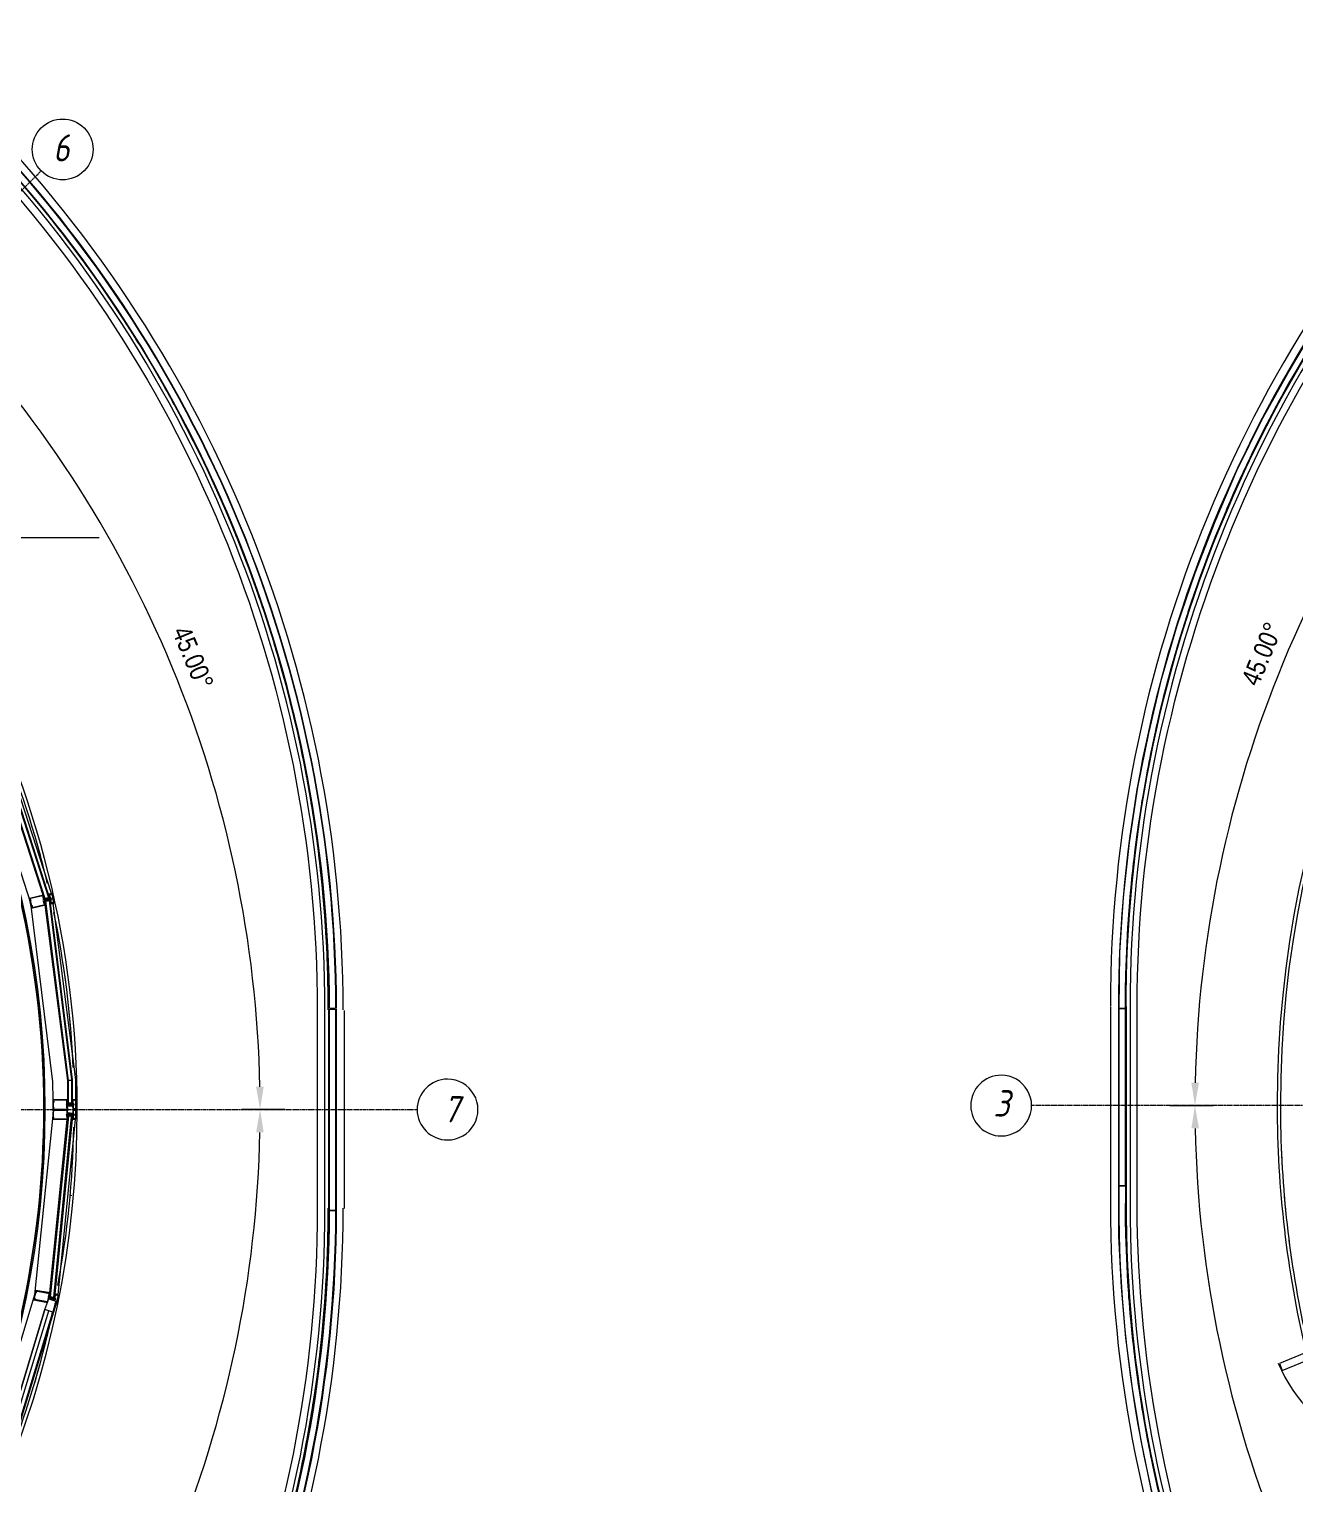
# Model space of a CAD drawing. Header units: millimetres. Extents: x 223 to 163467, y -12002 to 99672.
# Drawn here: x 103883 to 112207, y -2510 to 7063 of the extents above; entities that cross this region are included whole.
import ezdxf

# ---------------------------------------------------------------- set-up
doc = ezdxf.new("R2010")
doc.units = ezdxf.units.MM
doc.linetypes.add('ADSK_Линия сетки', pattern=[21, 12, -3, 3, -3])
for name, color, linetype, lineweight in [('A-ANNO-DIMS', 7, 'Continuous', 9), ('S-GRID', 7, 'Continuous', 9), ('S-GRID-IDEN', 7, 'Continuous', 9)]:
    doc.layers.add(name, color=color, linetype=linetype, lineweight=lineweight)
for name, color, linetype in [('PDF _A-ANNO-NOTE', 7, 'Continuous'), ('PDF _A-AREA', 7, 'Continuous'), ('PDF _A-CLNG', 7, 'Continuous'), ('PDF _A-DETL', 7, 'Continuous'), ('PDF _A-DETL-GENF', 7, 'Continuous'), ('PDF _A-DOOR', 7, 'Continuous'), ('PDF _A-FLOR', 7, 'Continuous'), ('PDF _A-GLAZ', 7, 'Continuous'), ('PDF _A-GLAZ-CURT', 7, 'Continuous'), ('PDF _A-GLAZ-CWMG', 7, 'Continuous'), ('PDF _I-WALL', 7, 'Continuous'), ('PDF _S-BEAM', 7, 'Continuous'), ('PDF _Ограждение', 7, 'Continuous')]:
    doc.layers.add(name, color=color, linetype=linetype)
doc.styles.add('GOST Common_I', font='ARIALN.TTF', dxfattribs={"height": 175})
doc.styles.add('GOST Common_I_6', font='ARIALN.TTF', dxfattribs={"height": 125})
doc.dimstyles.new('Диагональ_-_Gost_2_5мм', dxfattribs={"dimscale": 304.8, "dimtxt": 125.714375, "dimasz": 0.492126, "dimexe": 0.393701, "dimexo": 0.246063, "dimgap": 0.287073, "dimtad": 1, "dimdec": 0, "dimzin": 0, "dimdsep": 46, "dimtxsty": 'GOST Common_I_6', "dimsah": 1, "dimcen": 0.09, "dimdle": 0.393701, "dimazin": 0, "dimtfac": 1, "dimtdec": 4, "dimtix": 1, "dimtmove": 0, "dimatfit": 3, "dimfxl": 1, "dimtvp": 1, "dimtfill": 1, "dimtolj": 1, "dimtzin": 0, "dimarcsym": 2})

# ---------------------------------------------------------------- blocks, each defined once
blk = doc.blocks.new('Ось сетки - D8-489723-1 этаж')
at = {"layer": 'S-GRID-IDEN'}
for start, end in [(360, 180), (180, 360)]:
    blk.add_arc((0, 0), 4, start, end, dxfattribs=at)
blk = doc.blocks.new('*D333')
at = {"layer": 'A-ANNO-DIMS', "color": 0, "lineweight": -2, "transparency": 16777216}
for p, q in [((81110.1, 24600.2), (81311.7, 24398.7)), ((78830.9, 19097.7), (79115.9, 19097.7))]:
    blk.add_line(p, q, dxfattribs=at)
blk.add_arc((86612.7, 19097.7), 7616.7, 136.12837, 178.87163, dxfattribs=at)
at = {"layer": 'A-ANNO-DIMS', "color": 0, "transparency": 16777216}
for points in [[(81104, 24393.9), (81139.7, 24358.9), (81226.8, 24483.5)], [(79022.4, 19247.4), (78972.4, 19247.9), (78995.9, 19097.7)]]:
    blk.add_solid(points, dxfattribs=at)
at = {"layer": 'Defpoints', "color": 0, "transparency": 16777216}
for p in [(81057.1, 24653.2), (80016.4, 22906), (78755.9, 19097.7), (86612.7, 19097.7)]:
    blk.add_point(p, dxfattribs=at)
at = {"layer": 'A-ANNO-DIMS', "color": 0, "transparency": 16777216, "insert": (79437.1, 22069.9), "char_height": 125, "width": 588.088, "attachment_point": 5, "rotation": 67.5, "style": 'GOST Common_I_6', "bg_fill": 3, "box_fill_scale": 1.1, "bg_fill_color": 256, "bg_fill_true_color": 13158600, "bg_fill_transparency": 0}
blk.add_mtext('\\A1;45.00°', dxfattribs=at)
blk = doc.blocks.new('*D336')
at = {"layer": 'A-ANNO-DIMS', "color": 0, "lineweight": -2, "transparency": 16777216}
for p, q in [((92115.2, 24600.2), (91913.7, 24398.7)), ((94394.4, 19097.7), (94109.4, 19097.7))]:
    blk.add_line(p, q, dxfattribs=at)
blk.add_arc((86612.7, 19097.7), 7616.7, 1.12837, 43.87163, dxfattribs=at)
at = {"layer": 'A-ANNO-DIMS', "color": 0, "transparency": 16777216}
for points in [[(92085.7, 24358.9), (92121.4, 24393.9), (91998.5, 24483.5)], [(94252.9, 19247.9), (94202.9, 19247.4), (94229.4, 19097.7)]]:
    blk.add_solid(points, dxfattribs=at)
at = {"layer": 'Defpoints', "color": 0, "transparency": 16777216}
for p in [(92168.2, 24653.2), (93969.9, 21069), (86612.7, 19097.7), (94469.4, 19097.7)]:
    blk.add_point(p, dxfattribs=at)
at = {"layer": 'A-ANNO-DIMS', "color": 0, "transparency": 16777216, "insert": (93788.2, 22069.9), "char_height": 125, "width": 588.088, "attachment_point": 5, "rotation": 292.5, "style": 'GOST Common_I_6', "bg_fill": 3, "box_fill_scale": 1.1, "bg_fill_color": 256, "bg_fill_true_color": 13158600, "bg_fill_transparency": 0}
blk.add_mtext('\\A1;45.00°', dxfattribs=at)
blk = doc.blocks.new('*D337')
at = {"layer": 'A-ANNO-DIMS', "color": 0, "lineweight": -2, "transparency": 16777216}
for p, q in [((94394.4, 19097.7), (94109.4, 19097.7)), ((92115.2, 13595.1), (91913.7, 13796.7))]:
    blk.add_line(p, q, dxfattribs=at)
blk.add_arc((86612.7, 19097.7), 7616.7, 316.12837, 358.87163, dxfattribs=at)
at = {"layer": 'A-ANNO-DIMS', "color": 0, "transparency": 16777216}
for points in [[(94202.9, 18947.9), (94252.9, 18947.4), (94229.4, 19097.7)], [(92121.4, 13801.4), (92085.7, 13836.4), (91998.5, 13711.8)]]:
    blk.add_solid(points, dxfattribs=at)
at = {"layer": 'Defpoints', "color": 0, "transparency": 16777216}
for p in [(86612.7, 19097.7), (94469.4, 19097.7), (93209, 15289.3), (92168.2, 13542.1)]:
    blk.add_point(p, dxfattribs=at)
at = {"layer": 'A-ANNO-DIMS', "color": 0, "transparency": 16777216, "insert": (93511, 16240.3), "char_height": 125, "width": 588.088, "attachment_point": 5, "rotation": 67.5, "style": 'GOST Common_I_6', "bg_fill": 3, "box_fill_scale": 1.1, "bg_fill_color": 256, "bg_fill_true_color": 13158600, "bg_fill_transparency": 0}
blk.add_mtext('\\A1;45.00°', dxfattribs=at)
blk = doc.blocks.new('*D339')
at = {"layer": 'A-ANNO-DIMS', "color": 0, "lineweight": -2, "transparency": 16777216}
for p, q in [((78830.9, 19097.7), (79115.9, 19097.7)), ((81110.1, 13595.1), (81311.7, 13796.7))]:
    blk.add_line(p, q, dxfattribs=at)
blk.add_arc((86612.7, 19097.7), 7616.7, 181.12837, 223.87163, dxfattribs=at)
at = {"layer": 'A-ANNO-DIMS', "color": 0, "transparency": 16777216}
for points in [[(78972.4, 18947.4), (79022.4, 18947.9), (78995.9, 19097.7)], [(81139.7, 13836.4), (81104, 13801.4), (81226.8, 13711.8)]]:
    blk.add_solid(points, dxfattribs=at)
at = {"layer": 'Defpoints', "color": 0, "transparency": 16777216}
for p in [(78755.9, 19097.7), (86612.7, 19097.7), (79255.5, 17126.3), (81057.1, 13542.1)]:
    blk.add_point(p, dxfattribs=at)
at = {"layer": 'A-ANNO-DIMS', "color": 0, "transparency": 16777216, "insert": (79714.3, 16240.3), "char_height": 125, "width": 588.088, "attachment_point": 5, "rotation": 292.5, "style": 'GOST Common_I_6', "bg_fill": 3, "box_fill_scale": 1.1, "bg_fill_color": 256, "bg_fill_true_color": 13158600, "bg_fill_transparency": 0}
blk.add_mtext('\\A1;45.00°', dxfattribs=at)
blk = doc.blocks.new('оси')
at = {"layer": 'S-GRID', "linetype": 'ADSK_Линия сетки'}
for q in [(77921.9, 19097.7), (95262.1, 19097.7)]:
    blk.add_line((86612.7, 19097.7), q, dxfattribs=at)
at = {"layer": 'S-GRID-IDEN'}
for p, xscale, yscale, zscale, rotation in [((92930.6, 25415.6), -49.99999999999998, 49.99999999999998, 49.99999999999998, 314.9999999998913), ((77721.9, 19097.7), 49.99999999999999, 49.99999999999999, 49.99999999999999, 89.99999999989244), ((95462.1, 19097.7), 49.99999999999999, 49.99999999999999, 49.99999999999999, 269.9999999999462)]:
    blk.add_blockref('Ось сетки - D8-489723-1 этаж', p, dxfattribs=dict(at, xscale=xscale, yscale=yscale, zscale=zscale, rotation=rotation))
at = {"layer": 'S-GRID-IDEN', "char_height": 175, "style": 'GOST Common_I'}
for s, insert, width, attachment_point, rotation in [('{\\fGOST Common|b0|i1|c204|p34;\\W0.9;6}', (92968.5, 25514.7), 137.089, 3, 3.42305), ('\\fGOST Common|b0|i1|c204|p34|;\\W.9;3', (77674, 19201), 140.696, 1, 358.79969), ('\\fGOST Common|b0|i1|c204|p34|;\\W.9;7', (95436.8, 19190.3), 140.696, 1, 357.71622)]:
    blk.add_mtext(s, dxfattribs=dict(at, insert=insert, width=width, attachment_point=attachment_point, rotation=rotation))
at = {"layer": 'A-ANNO-DIMS'}
dim = blk.add_angular_dim_3p(base=(80016.4, 22906), center=(86612.7, 19097.7), p1=(81057.1, 24653.2), p2=(78755.9, 19097.7), dimstyle='Диагональ_-_Gost_2_5мм', override={"dimpost": '<>', "dimfxl": 6013.290219}, dxfattribs=at)
dim.commit()
dim.dimension.update_dxf_attribs({"geometry": '*D333', "text_midpoint": (79437.1, 22069.9)})
dim = blk.add_angular_dim_3p(base=(93969.9, 21069), center=(86612.7, 19097.7), p1=(94469.4, 19097.7), p2=(92168.2, 24653.2), dimstyle='Диагональ_-_Gost_2_5мм', override={"dimpost": '<>', "dimfxl": 6013.290219}, dxfattribs=at)
dim.commit()
dim.dimension.update_dxf_attribs({"geometry": '*D336', "text_midpoint": (93788.2, 22069.9)})
dim = blk.add_angular_dim_3p(base=(93209, 15289.3), center=(86612.7, 19097.7), p1=(92168.2, 13542.1), p2=(94469.4, 19097.7), dimstyle='Диагональ_-_Gost_2_5мм', override={"dimpost": '<>', "dimfxl": 6013.290219}, dxfattribs=at)
dim.commit()
dim.dimension.update_dxf_attribs({"geometry": '*D337', "text_midpoint": (93511, 16240.3)})
dim = blk.add_angular_dim_3p(base=(79255.5, 17126.3), center=(86612.7, 19097.7), p1=(78755.9, 19097.7), p2=(81057.1, 13542.1), dimstyle='Диагональ_-_Gost_2_5мм', override={"dimpost": '<>', "dimfxl": 6013.290219}, dxfattribs=at)
dim.commit()
dim.dimension.update_dxf_attribs({"geometry": '*D339', "text_midpoint": (79714.3, 16240.3)})
at = {"layer": 'S-GRID', "linetype": 'ADSK_Линия сетки'}
blk.add_line((86612.7, 19097.7), (92789.2, 25274.2), dxfattribs=at)

msp = doc.modelspace()

# ---------------------------------------------------------------- linework, layer by layer
at = {"layer": 'PDF _A-ANNO-NOTE', "lineweight": 15}
msp.add_lwpolyline([(101637.4, 2112), (103089.5, 3716.4), (104342.5, 3716.4)], dxfattribs=at)
at = {"layer": 'PDF _A-AREA', "lineweight": 15}
for centre, radius, start, end in [((119161.7, -17.4), 7071.7, 0, 180), ((97507.4, 607.2), 8343.5, 37.89198, 39.23751), ((97510.7, 609.8), 8339.3, 35.50762, 36.78239), ((97506.9, 607.1), 8344, 33.03618, 34.37066), ((97508.7, 608.3), 8341.8, 30.5695, 31.97024), ((119432.9, 634.4), 8342, 150.09534, 152.38589), ((97509.2, 608.6), 8341.3, 28.14141, 29.59167), ((97508.8, 608.4), 8341.7, 25.61461, 26.85606), ((119432.3, 634.8), 8341.3, 153.14398, 154.72608), ((97509.5, 608.7), 8340.9, 22.9174, 24.38421), ((119432, 634.8), 8341, 155.62131, 157.08261), ((119433, 634.4), 8342.1, 158.02724, 159.46638), ((97507, 607.7), 8343.6, 20.53374, 22.00008), ((97508.5, 608.3), 8342, 18.06155, 19.30296), ((119431.4, 635), 8340.4, 160.38928, 161.90563), ((119432.7, 634.5), 8341.7, 162.72942, 164.71244), ((97507.3, 607.9), 8343.3, 15.33162, 16.78154), ((119432.9, 634.5), 8342, 165.06419, 167.36024), ((97509.6, 608.6), 8340.8, 12.95277, 14.34818), ((97511.2, 608.8), 8339.2, 10.55226, 11.88199), ((119432, 634.7), 8341, 168.11816, 169.70032), ((97508, 608.3), 8342.5, 8.14086, 9.40965), ((119433.7, 634.4), 8342.7, 170.59043, 172.05691), ((97510.2, 608.5), 8340.3, 5.6799, 7.02596), ((119433.7, 634.5), 8342.7, 172.99637, 174.44088), ((97508.2, 608.3), 8342.3, 3.08732, 4.67472), ((119434.5, 634.4), 8343.6, 175.35846, 176.87422), ((119432.3, 634.6), 8341.3, 177.7038, 179.71987), ((97508.5, 608.4), 8342, 0, 2.33451), ((97508.5, -695.5), 8342, 357.66549, 359.99999), ((119434, -665.1), 8343, 180.56596, 181.99395), ((97508.2, -695.5), 8342.3, 355.32528, 356.91268), ((119432.9, -665.1), 8342, 183.08726, 184.38909), ((97510.2, -695.7), 8340.3, 352.97404, 354.3201), ((119433.5, -665), 8342.6, 185.55919, 186.84445), ((119433.7, -664.9), 8342.7, 187.94309, 189.40957), ((97508, -695.4), 8342.5, 350.59035, 351.85914), ((119432, -665.2), 8341, 190.29968, 191.88184), ((97511.2, -696), 8339.2, 348.11801, 349.44774)]:
    msp.add_arc(centre, radius, start, end, dxfattribs=at)
at = {"layer": 'PDF _A-CLNG', "lineweight": 15}
for points in [[(104177.4, -330.6), (104177.4, -330.6)], [(104160.5, -614.3), (104160.5, -610)]]:
    msp.add_lwpolyline(points, dxfattribs=at)
for centre, radius, start, end in [((97781.2, -43.1), 6397.1, 15.04552, 16.20485), ((97767.3, -46.5), 6411.3, 13.40321, 13.67732), ((97780.7, -43.4), 6397.7, 10.03022, 11.14549), ((97778.2, -43.8), 6400.2, 7.52561, 8.59651), ((97776.7, -43.9), 6401.6, 5.01544, 6.02021), ((97777, -43.7), 6401.3, 2.51065, 3.34525), ((119163.5, -17.3), 7052.3, 182.42257, 183.22986), ((119157.8, -17.7), 7046.7, 184.84471, 185.81203), ((97781.7, -43.9), 6396.6, 351.32616, 352.40865), ((119159.3, -17.7), 7048.1, 187.26736, 188.30592), ((97801.3, -47.5), 6376.7, 349.53479, 349.87654), ((97777.4, -43), 6401, 346.19587, 347.34901), ((97776.2, -42.6), 6402.3, 343.6526, 344.81649)]:
    msp.add_arc(centre, radius, start, end, dxfattribs=at)
at = {"layer": 'PDF _A-DETL', "lineweight": 15}
msp.add_circle((97789.7, -43.1), 6197.2, dxfattribs=at)
at = {"layer": 'PDF _A-DETL-GENF', "lineweight": 15}
for points in [[(103991.1, 1311.9), (103991.1, 1299.2), (103898, 1278), (103885.3, 1341.5), (103978.4, 1362.7), (103978.4, 1350)], [(103982.7, 1328.8), (103982.7, 1333), (103978.4, 1333), (103974.2, 1354.2), (103978.4, 1354.2), (103974.2, 1358.4), (103889.5, 1341.5), (103889.5, 1337.3)], [(103982.7, 1350), (103982.7, 1345.7), (103978.4, 1341.5)], [(103978.4, 1350), (103978.4, 1350)], [(103978.4, 1350), (103978.4, 1350)], [(103978.4, 1337.3), (103978.4, 1341.5), (103982.7, 1341.5), (103982.7, 1337.3), (103982.7, 1333), (103986.9, 1328.8)], [(103978.4, 1341.5), (103978.4, 1341.5)], [(103982.7, 1350), (103982.7, 1350)], [(104020.8, 1333), (104016.5, 1345.7), (104012.3, 1345.7), (103999.6, 1341.5), (103982.7, 1337.3), (103995.4, 1341.5), (103995.4, 1337.3)], [(103982.7, 1345.7), (103982.7, 1345.7)], [(103999.6, 1333), (104003.8, 1333), (104003.8, 1337.3), (104003.8, 1341.5), (104008.1, 1333), (104003.8, 1333)], [(104012.3, 1345.7), (104012.3, 1341.5), (104003.8, 1337.3)], [(104003.8, 1341.5), (104012.3, 1341.5), (104016.5, 1341.5)], [(104012.3, 1366.9), (104012.3, 1371.1), (104016.5, 1371.1)], [(104012.3, 1371.1), (104012.3, 1371.1)], [(104012.3, 1366.9), (104012.3, 1366.9)], [(104012.3, 1362.7), (104012.3, 1362.7)], [(104016.5, 1345.7), (104012.3, 1362.7)], [(104012.3, 1337.3), (104020.8, 1337.3), (104020.8, 1341.5), (104025, 1341.5)], [(104012.3, 1341.5), (104012.3, 1341.5)], [(104016.5, 1371.1), (104016.5, 1371.1)], [(104016.5, 1371.1), (104016.5, 1371.1)], [(104016.5, 1371.1), (104016.5, 1371.1)], [(104016.5, 1366.9), (104016.5, 1366.9)], [(104016.5, 1362.7), (104020.8, 1345.7), (104025, 1333), (104029.2, 1337.3), (104025, 1337.3)], [(104016.5, 1362.7), (104016.5, 1362.7)], [(104016.5, 1345.7), (104016.5, 1345.7)], [(104020.8, 1371.1), (104029.2, 1375.4), (104033.5, 1358.4), (104037.7, 1341.5), (104041.9, 1328.8), (104046.2, 1311.9), (104033.5, 1375.4), (104020.8, 1371.1), (104025, 1366.9), (104020.8, 1366.9), (104020.8, 1362.7)], [(104020.8, 1371.1), (104020.8, 1371.1)], [(104020.8, 1371.1), (104020.8, 1371.1)], [(104020.8, 1366.9), (104020.8, 1366.9)], [(104025, 1345.7), (104029.2, 1337.3), (104025, 1345.7), (104020.8, 1345.7), (104020.8, 1341.5)], [(104020.8, 1345.7), (104020.8, 1345.7)], [(104025, 1366.9), (104025, 1366.9)], [(104025, 1345.7), (104025, 1345.7)], [(104025, 1341.5), (104025, 1341.5)], [(103889.5, 1337.3), (103889.5, 1337.3)], [(103889.5, 1333), (103893.8, 1333), (103893.8, 1328.8)], [(103889.5, 1328.8), (103898, 1294.9), (103902.2, 1294.9), (103902.2, 1290.7), (103902.2, 1286.5)], [(103893.8, 1328.8), (103893.8, 1328.8)], [(103893.8, 1328.8), (103893.8, 1328.8)], [(103898, 1286.5), (103902.2, 1282.2), (103986.9, 1303.4), (103986.9, 1307.6), (103982.7, 1307.6), (103978.4, 1324.6)], [(103898, 1294.9), (103898, 1294.9)], [(103902.2, 1286.5), (103902.2, 1286.5)], [(104008.1, 1333), (104016.5, 1333), (104012.3, 1337.3), (104003.8, 1333), (103978.4, 1328.8), (103978.4, 1333), (104003.8, 1337.3), (103999.6, 1337.3)], [(103982.7, 1337.3), (103982.7, 1337.3)], [(103982.7, 1337.3), (103982.7, 1337.3)], [(104016.5, 1333), (104016.5, 1328.8), (104003.8, 1328.8), (103986.9, 1324.6), (103986.9, 1320.3), (103982.7, 1320.3), (103982.7, 1324.6), (103999.6, 1328.8)], [(103982.7, 1333), (103982.7, 1333)], [(103982.7, 1328.8), (103982.7, 1328.8)], [(103982.7, 1324.6), (103982.7, 1324.6)], [(103982.7, 1324.6), (103982.7, 1324.6)], [(103982.7, 1324.6), (103982.7, 1324.6)], [(103986.9, 1324.6), (103982.7, 1324.6)], [(103982.7, 1316.1), (103986.9, 1320.3)], [(103982.7, 1320.3), (103982.7, 1320.3)], [(103982.7, 1307.6), (103982.7, 1307.6)], [(103986.9, 1328.8), (103986.9, 1328.8)], [(103986.9, 1320.3), (103986.9, 1320.3)], [(103986.9, 1316.1), (103986.9, 1316.1)], [(103986.9, 1311.9), (103986.9, 1311.9)], [(103991.1, 1311.9), (103991.1, 1311.9)], [(103999.6, 1333), (103999.6, 1333)], [(104003.8, 1328.8), (104003.8, 1328.8)], [(104016.5, 1328.8), (104020.8, 1333), (104025, 1311.9)], [(104016.5, 1333), (104016.5, 1333)], [(104020.8, 1337.3), (104025, 1333), (104025, 1316.1), (104029.2, 1316.1), (104029.2, 1311.9), (104033.5, 1316.1), (104037.7, 1316.1), (104033.5, 1311.9), (104033.5, 1307.6), (104046.2, 1311.9), (104033.5, 1311.9)], [(104020.8, 1333), (104020.8, 1333)], [(104025, 1333), (104025, 1333)], [(104025, 1311.9), (104025, 1311.9)], [(104025, 1311.9), (104025, 1311.9)], [(104029.2, 1307.6), (104025, 1307.6)], [(104029.2, 1311.9), (104029.2, 1311.9)], [(104029.2, 1311.9), (104029.2, 1311.9)], [(104033.5, 1311.9), (104033.5, 1311.9)], [(104135.1, -34.3), (104135.1, -47), (104041.9, -47), (104041.9, 16.5), (104135.1, 16.5), (104135.1, 8)], [(104130.8, -8.9), (104130.8, 8), (104130.8, 16.5), (104041.9, 12.3), (104041.9, 8)], [(104046.2, 8), (104046.2, 8)], [(104046.2, 8), (104046.2, -0.4)], [(104135.1, 3.8), (104135.1, -0.4), (104130.8, -0.4), (104130.8, -8.9), (104135.1, -8.9)], [(104130.8, 3.8), (104130.8, 3.8)], [(104135.1, 8), (104135.1, 8)], [(104135.1, 3.8), (104135.1, 3.8)], [(104135.1, 3.8), (104135.1, 3.8)], [(104168.9, 16.5), (104177.4, 16.5), (104190.1, 16.5), (104177.4, 16.5), (104181.6, 12.3), (104177.4, 12.3)], [(104168.9, 16.5), (104168.9, 16.5)], [(104168.9, -17.4), (104168.9, -8.9), (104168.9, 12.3)], [(104168.9, 12.3), (104168.9, 12.3)], [(104173.2, 16.5), (104173.2, 16.5)], [(104173.2, 12.3), (104173.2, 16.5)], [(104173.2, 12.3), (104173.2, 12.3)], [(104173.2, 12.3), (104173.2, 12.3)], [(104173.2, 12.3), (104173.2, 12.3)], [(104177.4, -13.1), (104173.2, -13.1), (104173.2, -4.7), (104173.2, 8)], [(104173.2, 8), (104173.2, 8)], [(104177.4, 16.5), (104177.4, 16.5)], [(104177.4, 12.3), (104177.4, 12.3)], [(104181.6, 12.3), (104181.6, 12.3)], [(104041.9, -0.4), (104041.9, -34.3)], [(104041.9, -42.8), (104041.9, -47), (104135.1, -42.8), (104135.1, -38.5), (104130.8, -38.5), (104130.8, -17.4), (104130.8, -13.1)], [(104135.1, -59.7), (104135.1, -47), (104041.9, -47), (104041.9, -110.5), (104135.1, -110.5), (104041.9, -110.5), (104041.9, -106.3)], [(104041.9, -55.5), (104041.9, -51.2), (104135.1, -51.2), (104135.1, -55.5), (104130.8, -55.5), (104130.8, -76.6), (104130.8, -80.9)], [(104041.9, -93.6), (104041.9, -63.9)], [(104046.2, -0.4), (104046.2, -0.4)], [(104046.2, -0.4), (104046.2, -0.4)], [(104046.2, -34.3), (104046.2, -38.5)], [(104046.2, -34.3), (104046.2, -34.3)], [(104046.2, -38.5), (104046.2, -38.5)], [(104046.2, -42.8), (104046.2, -42.8)], [(104046.2, -55.5), (104046.2, -55.5)], [(104046.2, -59.7), (104046.2, -55.5)], [(104046.2, -59.7), (104046.2, -59.7)], [(104046.2, -63.9), (104046.2, -63.9)], [(104046.2, -93.6), (104046.2, -93.6)], [(104164.7, -8.9), (104164.7, -13.1), (104156.2, -13.1), (104156.2, -8.9), (104156.2, -17.4), (104130.8, -17.4), (104126.6, -13.1), (104130.8, -13.1), (104156.2, -13.1), (104156.2, -17.4), (104147.8, -17.4), (104147.8, -21.6), (104135.1, -21.6), (104130.8, -21.6), (104130.8, -25.8)], [(104152, -76.6), (104156.2, -76.6), (104156.2, -80.9), (104156.2, -85.1), (104156.2, -76.6), (104130.8, -76.6), (104126.6, -80.9), (104130.8, -80.9), (104156.2, -80.9), (104152, -80.9)], [(104130.8, -0.4), (104130.8, -0.4)], [(104130.8, -4.7), (104135.1, -4.7), (104135.1, -8.9), (104135.1, -13.1), (104135.1, -17.4)], [(104130.8, -8.9), (104130.8, -8.9)], [(104130.8, -13.1), (104130.8, -13.1)], [(104130.8, -17.4), (104130.8, -17.4)], [(104164.7, -21.6), (104152, -21.6), (104135.1, -21.6), (104135.1, -25.8), (104130.8, -25.8), (104135.1, -25.8)], [(104130.8, -21.6), (104130.8, -21.6)], [(104130.8, -25.8), (104130.8, -25.8)], [(104130.8, -34.3), (104130.8, -34.3)], [(104130.8, -38.5), (104130.8, -38.5)], [(104130.8, -55.5), (104130.8, -55.5)], [(104130.8, -59.7), (104130.8, -59.7)], [(104152, -72.4), (104135.1, -72.4), (104135.1, -68.2), (104130.8, -68.2), (104130.8, -72.4)], [(104130.8, -76.6), (104130.8, -76.6)], [(104130.8, -80.9), (104130.8, -80.9)], [(104130.8, -89.3), (104135.1, -89.3), (104152, -89.3), (104152, -85.1), (104152, -89.3)], [(104130.8, -93.6), (104130.8, -85.1), (104130.8, -102), (104135.1, -102), (104135.1, -110.5), (104135.1, -102)], [(104135.1, -0.4), (104135.1, -0.4)], [(104156.2, -13.1), (104147.8, -13.1), (104147.8, -8.9), (104135.1, -8.9), (104152, -4.7), (104164.7, -4.7), (104164.7, -8.9), (104156.2, -8.9)], [(104135.1, -8.9), (104135.1, -8.9)], [(104135.1, -8.9), (104135.1, -8.9)], [(104135.1, -13.1), (104135.1, -13.1)], [(104135.1, -17.4), (104135.1, -17.4)], [(104135.1, -21.6), (104135.1, -21.6)], [(104135.1, -25.8), (104135.1, -25.8)], [(104135.1, -30.1), (104135.1, -30.1)], [(104135.1, -34.3), (104135.1, -34.3)], [(104135.1, -34.3), (104135.1, -34.3)], [(104135.1, -59.7), (104135.1, -59.7)], [(104135.1, -59.7), (104135.1, -59.7)], [(104135.1, -63.9), (104135.1, -63.9)], [(104135.1, -68.2), (104135.1, -68.2)], [(104135.1, -68.2), (104135.1, -68.2)], [(104135.1, -72.4), (104135.1, -72.4)], [(104135.1, -72.4), (104147.8, -72.4), (104147.8, -76.6)], [(104135.1, -72.4), (104135.1, -72.4)], [(104147.8, -85.1), (104135.1, -85.1), (104135.1, -80.9), (104135.1, -76.6)], [(104135.1, -76.6), (104135.1, -76.6)], [(104135.1, -80.9), (104135.1, -80.9)], [(104135.1, -85.1), (104135.1, -85.1)], [(104135.1, -85.1), (104135.1, -85.1)], [(104135.1, -93.6), (104135.1, -93.6)], [(104135.1, -97.8), (104135.1, -93.6)], [(104152, -8.9), (104152, -8.9)], [(104152, -21.6), (104152, -21.6)], [(104152, -72.4), (104152, -72.4)], [(104152, -80.9), (104152, -80.9)], [(104164.7, -17.4), (104156.2, -17.4), (104164.7, -17.4)], [(104156.2, -17.4), (104156.2, -17.4)], [(104156.2, -72.4), (104156.2, -72.4)], [(104164.7, -72.4), (104156.2, -72.4)], [(104164.7, -76.6), (104156.2, -76.6), (104164.7, -76.6)], [(104156.2, -76.6), (104156.2, -76.6)], [(104164.7, -85.1), (104164.7, -80.9), (104156.2, -80.9)], [(104156.2, -85.1), (104164.7, -85.1), (104164.7, -89.3), (104156.2, -89.3)], [(104156.2, -89.3), (104156.2, -89.3)], [(104168.9, -4.7), (104164.7, -4.7)], [(104164.7, -8.9), (104164.7, -8.9)], [(104164.7, -13.1), (104168.9, -13.1)], [(104164.7, -21.6), (104164.7, -21.6)], [(104173.2, -76.6), (104173.2, -85.1), (104177.4, -85.1), (104177.4, -72.4), (104173.2, -72.4), (104164.7, -72.4), (104164.7, -76.6), (104173.2, -76.6), (104168.9, -72.4), (104173.2, -72.4), (104173.2, -55.5)], [(104164.7, -72.4), (104164.7, -72.4)], [(104164.7, -80.9), (104173.2, -80.9), (104173.2, -85.1), (104173.2, -106.3), (104173.2, -110.5), (104177.4, -110.5)], [(104173.2, -85.1), (104173.2, -89.3), (104164.7, -89.3)], [(104164.7, -85.1), (104164.7, -85.1)], [(104168.9, -8.9), (104168.9, -8.9)], [(104168.9, -21.6), (104168.9, -21.6)], [(104173.2, -38.5), (104168.9, -21.6)], [(104168.9, -85.1), (104173.2, -85.1), (104168.9, -85.1)], [(104173.2, -4.7), (104173.2, -4.7)], [(104177.4, -8.9), (104177.4, -17.4), (104177.4, -8.9), (104173.2, -8.9), (104173.2, -21.6), (104173.2, -13.1)], [(104173.2, -13.1), (104173.2, -13.1)], [(104173.2, -13.1), (104173.2, -13.1)], [(104173.2, -17.4), (104177.4, -17.4), (104173.2, -17.4)], [(104173.2, -21.6), (104173.2, -38.5), (104177.4, -38.5), (104177.4, -42.8), (104181.6, -42.8), (104181.6, -38.5)], [(104173.2, -21.6), (104173.2, -21.6)], [(104173.2, -38.5), (104173.2, -38.5)], [(104173.2, -42.8), (104173.2, -47), (104177.4, -47), (104177.4, -42.8), (104181.6, -47), (104190.1, -47), (104177.4, -47), (104173.2, -47), (104173.2, -51.2)], [(104173.2, -42.8), (104173.2, -42.8)], [(104173.2, -51.2), (104173.2, -51.2)], [(104173.2, -80.9), (104173.2, -72.4), (104173.2, -55.5), (104177.4, -55.5), (104177.4, -51.2), (104181.6, -51.2), (104181.6, -55.5)], [(104173.2, -55.5), (104173.2, -55.5)], [(104173.2, -72.4), (104173.2, -72.4)], [(104173.2, -80.9), (104173.2, -80.9)], [(104181.6, -106.3), (104177.4, -106.3), (104177.4, -102), (104173.2, -102), (104173.2, -89.3)], [(104177.4, -8.9), (104177.4, -8.9)], [(104177.4, -17.4), (104177.4, -17.4)], [(104177.4, -47), (104177.4, -47)], [(104177.4, -47), (104177.4, -47)], [(104181.6, -47), (104190.1, -47), (104177.4, -47)], [(104177.4, -85.1), (104177.4, -72.4)], [(104177.4, -72.4), (104177.4, -72.4)], [(104177.4, -76.6), (104177.4, -76.6)], [(104177.4, -76.6), (104177.4, -76.6)], [(104177.4, -80.9), (104177.4, -80.9)], [(104177.4, -80.9), (104177.4, -80.9)], [(104177.4, -85.1), (104177.4, -85.1)], [(104177.4, -85.1), (104177.4, -85.1)], [(104185.9, -42.8), (104181.6, -42.8)], [(104181.6, -47), (104181.6, -47)], [(104185.9, -51.2), (104181.6, -51.2)], [(104181.6, -76.6), (104181.6, -85.1)], [(104046.2, -97.8), (104046.2, -97.8)], [(104046.2, -102), (104046.2, -97.8)], [(104046.2, -102), (104046.2, -102)], [(104046.2, -106.3), (104046.2, -106.3)], [(104130.8, -97.8), (104130.8, -97.8)], [(104135.1, -97.8), (104135.1, -97.8)], [(104135.1, -97.8), (104135.1, -97.8)], [(104135.1, -102), (104135.1, -102)], [(104173.2, -106.3), (104173.2, -106.3)], [(104173.2, -106.3), (104173.2, -106.3)], [(104173.2, -110.5), (104173.2, -110.5)], [(104173.2, -110.5), (104173.2, -110.5)], [(104177.4, -102), (104177.4, -102)], [(104177.4, -110.5), (104177.4, -110.5)], [(104177.4, -110.5), (104190.1, -110.5), (104177.4, -110.5)], [(104181.6, -106.3), (104181.6, -106.3)], [(104181.6, -110.5), (104185.9, -106.3)], [(104185.9, -106.3), (104185.9, -106.3)], [(104016.5, -1266.2), (104020.8, -1253.5), (103927.6, -1236.6), (103914.9, -1300.1), (104003.8, -1317)], [(103927.6, -1249.3), (103931.9, -1253.5), (103931.9, -1245), (103927.6, -1245), (103927.6, -1240.8), (104016.5, -1257.7), (104016.5, -1262), (104012.3, -1262), (104008.1, -1278.9)], [(103919.2, -1283.1), (103927.6, -1253.5)], [(104003.8, -1312.8), (103919.2, -1295.8), (103919.2, -1291.6), (103923.4, -1291.6), (103923.4, -1287.4)], [(103919.2, -1291.6), (103919.2, -1291.6)], [(103923.4, -1283.1), (103923.4, -1283.1)], [(103923.4, -1287.4), (103923.4, -1287.4)], [(103927.6, -1253.5), (103927.6, -1253.5)], [(103931.9, -1245), (103931.9, -1245)], [(104008.1, -1283.1), (104012.3, -1283.1), (104012.3, -1287.4), (104008.1, -1287.4), (104003.8, -1308.5)], [(104037.7, -1287.4), (104046.2, -1287.4), (104041.9, -1287.4), (104041.9, -1291.6), (104033.5, -1287.4), (104008.1, -1283.1), (104008.1, -1287.4), (104033.5, -1291.6), (104029.2, -1291.6)], [(104008.1, -1291.6), (104008.1, -1291.6)], [(104008.1, -1295.8), (104008.1, -1291.6)], [(104008.1, -1295.8), (104008.1, -1295.8)], [(104012.3, -1262), (104012.3, -1262)], [(104012.3, -1266.2), (104012.3, -1266.2)], [(104012.3, -1274.7), (104012.3, -1274.7)], [(104012.3, -1278.9), (104012.3, -1274.7), (104016.5, -1274.7)], [(104012.3, -1274.7), (104012.3, -1274.7)], [(104012.3, -1278.9), (104012.3, -1278.9)], [(104025, -1291.6), (104025, -1295.8), (104012.3, -1291.6), (104012.3, -1287.4), (104016.5, -1283.1), (104012.3, -1278.9), (104029.2, -1283.1), (104029.2, -1287.4), (104033.5, -1287.4), (104033.5, -1291.6), (104033.5, -1295.8), (104037.7, -1287.4), (104033.5, -1287.4)], [(104012.3, -1278.9), (104012.3, -1278.9)], [(104012.3, -1283.1), (104012.3, -1283.1)], [(104012.3, -1283.1), (104012.3, -1283.1)], [(104012.3, -1287.4), (104012.3, -1287.4)], [(104012.3, -1291.6), (104012.3, -1291.6)], [(104012.3, -1291.6), (104012.3, -1291.6)], [(104016.5, -1266.2), (104016.5, -1266.2)], [(104016.5, -1266.2), (104016.5, -1266.2)], [(104016.5, -1270.4), (104016.5, -1274.7), (104016.5, -1278.9), (104029.2, -1283.1), (104033.5, -1283.1), (104046.2, -1283.1), (104050.4, -1283.1)], [(104016.5, -1270.4), (104016.5, -1270.4)], [(104046.2, -1304.3), (104046.2, -1300.1), (104041.9, -1300.1), (104029.2, -1295.8), (104020.8, -1295.8)], [(104029.2, -1283.1), (104029.2, -1283.1)], [(104033.5, -1283.1), (104033.5, -1283.1)], [(104041.9, -1300.1), (104041.9, -1295.8), (104033.5, -1291.6)], [(104033.5, -1295.8), (104041.9, -1295.8), (104046.2, -1295.8)], [(104041.9, -1291.6), (104050.4, -1291.6), (104050.4, -1295.8), (104050.4, -1300.1), (104054.6, -1300.1), (104058.9, -1291.6)], [(104041.9, -1295.8), (104041.9, -1295.8)], [(104054.6, -1266.2), (104050.4, -1287.4), (104046.2, -1295.8), (104046.2, -1300.1)], [(104046.2, -1283.1), (104046.2, -1283.1)], [(104046.2, -1287.4), (104046.2, -1283.1)], [(104046.2, -1287.4), (104046.2, -1287.4)], [(104046.2, -1300.1), (104046.2, -1300.1)], [(104050.4, -1291.6), (104054.6, -1287.4), (104054.6, -1270.4), (104058.9, -1270.4), (104058.9, -1266.2), (104063.1, -1266.2), (104067.3, -1270.4), (104063.1, -1266.2), (104063.1, -1262)], [(104054.6, -1300.1), (104058.9, -1291.6), (104054.6, -1287.4), (104050.4, -1300.1), (104050.4, -1304.3)], [(104050.4, -1287.4), (104050.4, -1287.4)], [(104050.4, -1291.6), (104050.4, -1291.6)], [(104054.6, -1295.8), (104050.4, -1295.8)], [(104050.4, -1300.1), (104050.4, -1300.1)], [(104058.9, -1262), (104054.6, -1262), (104058.9, -1262), (104058.9, -1266.2)], [(104054.6, -1266.2), (104054.6, -1266.2)], [(104054.6, -1266.2), (104054.6, -1266.2)], [(104054.6, -1287.4), (104054.6, -1287.4)], [(104054.6, -1291.6), (104054.6, -1291.6)], [(104054.6, -1291.6), (104054.6, -1291.6)], [(104054.6, -1295.8), (104054.6, -1295.8)], [(104054.6, -1300.1), (104054.6, -1300.1)], [(104054.6, -1321.2), (104054.6, -1321.2)], [(104054.6, -1325.5), (104054.6, -1321.2)], [(104058.9, -1266.2), (104058.9, -1266.2)]]:
    msp.add_lwpolyline(points, dxfattribs=at)
for points in [[(104190.1, -47), (104190.1, -30.1), (104190.1, -13.1), (104190.1, 3.8), (104190.1, 16.5)], [(104168.9, -17.4), (104168.9, -21.6), (104164.7, -21.6), (104164.7, -17.4)], [(104190.1, -47), (104190.1, -63.9), (104190.1, -80.9), (104190.1, -93.6), (104190.1, -110.5)], [(104075.8, -1266.2), (104063.1, -1262), (104071.6, -1266.2), (104071.6, -1283.1), (104067.3, -1295.8), (104063.1, -1312.8), (104058.9, -1325.5), (104050.4, -1325.5), (104063.1, -1329.7)]]:
    msp.add_lwpolyline(points, close=True, dxfattribs=at)
at = {"layer": 'PDF _A-DOOR', "lineweight": 15}
msp.add_lwpolyline([(113044.9, -1383.9), (113023.7, -1337.4), (112105.1, -1718.4), (112122, -1764.9)], close=True, dxfattribs=at)
msp.add_arc((113018.9, -1334), 997, 202.50218, 292.50218, dxfattribs=at)
at = {"layer": 'PDF _A-FLOR', "lineweight": 15}
for points in [[(112291, -1691.6, 0.887105), (126233.3, -17.4, 1), (112090, -17.4, 0.058045), (112279.3, -1642.8)], [(101363.2, 5283, 0.600453), (91360, -43.6, 1), (104199.5, -43.6, 0.247585), (101404.5, 5255)]]:
    msp.add_lwpolyline(points, format="xyb", dxfattribs=at)
at = {"layer": 'PDF _A-GLAZ', "lineweight": 15}
for points in [[(104037.7, -1380.5), (103986.9, -1363.6), (104012.3, -1291.6), (104058.9, -1308.5)], [(104012.3, -1291.6), (104058.9, -1308.5), (104037.7, -1380.5), (103986.9, -1363.6)], [(103673.6, -2400.7), (103986.9, -1363.6)], [(104037.7, -1380.5), (103724.4, -2413.4)]]:
    msp.add_lwpolyline(points, close=True, dxfattribs=at)
for points in [[(104012.3, -1291.6), (104058.9, -1308.5)], [(103699, -2404.9), (104012.3, -1372)]]:
    msp.add_lwpolyline(points, dxfattribs=at)
at = {"layer": 'PDF _A-GLAZ-CURT', "lineweight": 15}
for points in [[(103622.8, 2463.3), (103986.9, 1341.5), (104012.3, 1345.7), (103648.2, 2471.8)], [(103991.1, 1324.6), (104139.3, 143.5), (104164.7, 147.7), (104016.5, 1328.8)], [(104139.3, 143.5), (104139.3, -4.7), (104164.7, -4.7), (104164.7, 143.5)], [(104046.2, -1283.1), (104164.7, -72.4), (104143.5, -68.2), (104020.8, -1278.9)]]:
    msp.add_lwpolyline(points, close=True, dxfattribs=at)
at = {"layer": 'PDF _A-GLAZ-CWMG', "lineweight": 15}
for points in [[(103986.9, 1299.2), (104135.1, 143.5), (104135.1, 16.5), (104041.9, 16.5), (104037.7, 135), (103893.8, 1311.9), (103529.7, 2433.7), (102962.5, 3466.6), (102251.3, 4321.7), (102319, 4389.5), (103021.7, 3542.8)], [(103974.2, 1362.7), (103627.1, 2437.9)], [(104016.5, 1345.7), (103652.5, 2476)], [(104029.2, 1375.4), (103677.9, 2459.1)], [(104037.7, 1341.5), (104037.7, 1345.7)], [(104037.7, 1341.5), (104037.7, 1341.5)], [(104164.7, 16.5), (104168.9, 16.5), (104168.9, 147.7), (104020.8, 1328.8)], [(104190.1, 16.5), (104190.1, 147.7), (104041.9, 1311.9)], [(104135.1, 16.5), (104139.3, 16.5)], [(104041.9, -63.9), (103919.2, -1266.2), (103563.6, -2443), (102987.9, -3522.5), (102251.3, -4420), (102319, -4487.7), (103047.1, -3603)], [(104168.9, -89.3), (104050.4, -1283.1)], [(104135.1, -68.2), (104143.5, -68.2)], [(104135.1, -68.2), (104135.1, -68.2)], [(104164.7, -72.4), (104168.9, -72.4)], [(104130.8, -110.5), (104016.5, -1253.5)], [(104185.9, -110.5), (104071.6, -1266.2)], [(104050.4, -1325.5), (104063.1, -1329.7), (104075.8, -1266.2), (104054.6, -1262), (104050.4, -1283.1), (104016.5, -1278.9), (104020.8, -1253.5), (103927.6, -1236.6), (103914.9, -1300.1), (104003.8, -1317)], [(104058.9, -1329.7), (103711.7, -2468.4)], [(104029.2, -1300.1), (104046.2, -1300.1), (104046.2, -1304.3)], [(104046.2, -1300.1), (104046.2, -1304.3)], [(104067.3, -1295.8), (104067.3, -1300.1)], [(104067.3, -1295.8), (104067.3, -1295.8)]]:
    msp.add_lwpolyline(points, dxfattribs=at)
for points in [[(104046.2, 1311.9), (104033.5, 1375.4), (104012.3, 1371.1), (104016.5, 1345.7), (103982.7, 1341.5), (103978.4, 1362.7), (103885.3, 1341.5), (103898, 1278), (103991.1, 1299.2), (103986.9, 1324.6), (104020.8, 1328.8), (104025, 1307.6)], [(104190.1, -47), (104190.1, 16.5), (104168.9, 16.5), (104168.9, -4.7), (104135.1, -4.7), (104135.1, 16.5), (104041.9, 16.5), (104041.9, -47), (104135.1, -47), (104135.1, -21.6), (104168.9, -21.6), (104173.2, -47)], [(104173.2, -110.5), (104190.1, -110.5), (104190.1, -47), (104173.2, -47), (104173.2, -72.4), (104135.1, -72.4), (104135.1, -47), (104041.9, -47), (104041.9, -110.5), (104135.1, -110.5), (104135.1, -89.3), (104173.2, -89.3)]]:
    msp.add_lwpolyline(points, close=True, dxfattribs=at)
at = {"layer": 'PDF _I-WALL', "lineweight": 15}
for points in [[(112610.2, -2622.8, 0.826633), (126212.2, -17.4, 1), (112111.1, -17.4, 0.052683), (112266.8, -1490.8)], [(96674.8, -6143.9, 0.467725), (103979.4, -43.6, 0.246441), (101302.3, 5058.1, -0.246441), (103979.4, -43.6, -0.467579), (96677.7, -6144.5)]]:
    msp.add_lwpolyline(points, format="xyb", dxfattribs=at)
for points in [[(105853.8, -698.9), (105853.8, 604.9)], [(110996, -668.5), (110996, 631.1)], [(111097.6, 631.1), (111097.6, -668.5)]]:
    msp.add_lwpolyline(points, dxfattribs=at)
at = {"layer": 'PDF _I-WALL', "lineweight": 5}
msp.add_lwpolyline([(105955.4, 604.9), (105955.4, -698.9)], dxfattribs=at)
at = {"layer": 'PDF _I-WALL', "lineweight": 15}
for centre, radius, start, end in [((97508.8, 608.4), 8439, 0, 44.9176), ((119432.6, 634.6), 8439, 135.0824, 180), ((119432.6, 634.6), 8341.7, 135.0824, 180), ((97508.8, 608.4), 8341.7, 0, 44.9176), ((97779.8, -43.5), 6398.5, 13.41977, 22.56046), ((97779.7, -43.6), 6398.6, 2.45545, 11.66745), ((97779.8, -43.6), 6398.6, 349.54099, 358.92887), ((119432.6, -665.1), 8439, 180, 224.9176), ((119432.6, -665.1), 8341.7, 180, 224.9176), ((97508.8, -695.5), 8341.7, 315.0824, 360), ((97508.8, -695.5), 8439, 315.0824, 360), ((97779.8, -43.6), 6398.6, 338.35689, 347.94251)]:
    msp.add_arc(centre, radius, start, end, dxfattribs=at)
at = {"layer": 'PDF _S-BEAM', "lineweight": 15}
for points in [[(121147.4, 8081.7), (117185, 8081.7, 0.200124), (113485.1, 6545, 0.198849), (111046.8, 618.4), (111046.8, -550)], [(111097.6, -550), (111097.6, 618.4, -0.199291), (113523.2, 6511.1, -0.200363), (117185, 8030.9), (121147.4, 8030.9)], [(111093.3, -550), (111093.3, 618.4, -0.198456), (113519, 6511.1)], [(105858, 617.6, 0.197158), (103432.4, 6484.9, 0.000145), (103430.2, 6487.1)], [(99889.1, -8098.7, 0.193132), (103432.4, -6578.9, 0.197577), (105858, -711.6), (105858, 613.4)], [(105853.8, 613.4), (105853.8, -711.6, -0.197415), (103428.1, -6578.9), (103280, -6718.6), (103127.6, -6858.3), (102966.7, -6989.6), (102805.8, -7112.3), (102636.5, -7230.9), (102462.9, -7340.9), (102285.1, -7446.8), (102103.1, -7539.9), (101916.8, -7628.8), (101730.6, -7713.5), (101540.1, -7785.4), (101345.3, -7853.2), (101146.4, -7912.4), (100947.4, -7963.2), (100748.5, -8005.6), (100545.3, -8039.4), (100342.1, -8064.8), (100134.6, -8086), (99931.4, -8094.5), (99889.1, -8094.5)], [(103457.8, -6608.6), (103432.4, -6583.2), (103462, -6608.6, 0.197454), (105900.3, -711.6), (105900.3, 613.4)], [(103466.2, -6612.8, 0.197569), (105904.6, -711.6), (105904.6, 613.4)], [(113510.5, -6599.3), (113535.9, -6569.7), (113506.3, -6599.3, -0.202679), (111051, -545.7), (111089.1, -545.7)], [(111093.3, -545.7, 0.202877), (113535.9, -6569.7, 0.179396), (116799.8, -8059.8)], [(111097.6, -545.7, 0.203415), (113540.2, -6565.5, 0.180277), (116799.8, -8055.6)]]:
    msp.add_lwpolyline(points, format="xyb", dxfattribs=at)
for points in [[(111089.1, -550), (111051, -550), (111051, 618.4), (111089.1, 618.4), (111051, 618.4), (111055.2, 986.7), (111080.6, 1350.8), (111118.7, 1710.6), (111173.8, 2074.7), (111245.7, 2430.2), (111330.4, 2785.8), (111432, 3137.2), (111550.5, 3484.3), (111681.8, 3823), (111825.7, 4157.4), (111986.6, 4487.6), (112164.4, 4805.1), (112350.6, 5118.4)], [(105896.1, 617.6), (105862.3, 617.6)], [(105862.3, 613.4), (105896.1, 613.4)], [(111046.8, -545.7), (111046.8, -880.2), (111063.7, -1214.6), (111093.3, -1549), (111135.7, -1883.5), (111190.7, -2213.7), (111258.4, -2543.8), (111338.9, -2869.8), (111432, -3191.5), (111542.1, -3509), (111660.6, -3822.3), (111791.8, -4131.3), (111940, -4431.9), (112096.6, -4732.4), (112261.7, -5020.3), (112443.8, -5303.9), (112634.2, -5579.1), (112837.4, -5850), (113049.1, -6108.3), (113269.2, -6358), (113502.1, -6599.3), (113502.1, -6603.6)], [(111097.6, -545.7), (111097.6, -545.7)]]:
    msp.add_lwpolyline(points, dxfattribs=at)
msp.add_lwpolyline([(105896.1, -711.6), (105862.3, -711.6)], close=True, dxfattribs=at)
for centre, radius, start, end in [((97519.4, 604.7), 8381, 0.0881, 44.8417), ((97483.4, 592.3), 8421.3, 0.17207, 44.7287), ((97526, 609.8), 8327.8, 0.05384, 44.86851)]:
    msp.add_arc(centre, radius, start, end, dxfattribs=at)
at = {"layer": 'PDF _Ограждение', "lineweight": 15}
for points in [[(124783.7, -6540.1, 0.198463), (127209.4, -668.5), (127209.4, 631.1, 0.198443), (124783.7, 6502.7, 0.199638), (121160.1, 8005.5), (117168.1, 8005.5, 0.199865), (113548.6, 6502.7, 0.198463), (111123, 631.1), (111123, -668.5, 0.198443), (113548.6, -6540.1, 0.180575), (116799.8, -8030.2)], [(95782.8, -8022.5, -0.1985), (92201.5, -6532.4, -0.198841), (89788.5, -698.9), (89788.5, 604.9, -0.198833), (92201.5, 6438.4, -0.198246), (95787.1, 7928.5), (99779, 7928.5, -0.198719), (103364.6, 6438.4, -0.198841), (105777.6, 604.9), (105777.6, -698.9, -0.198833), (103364.6, -6532.4, -0.19907), (99779, -8022.5), (99482.7, -8022.5)], [(103402.7, -6570.5, 0.197964), (105828.4, -698.9), (105828.4, 604.9, 0.197924), (103402.7, 6476.5, 0.197639)], [(113582.5, -6506.2, -0.197731), (111169.5, -668.5), (111169.5, 631.1, -0.198443), (113582.5, 6468.8, -0.199356)]]:
    msp.add_lwpolyline(points, format="xyb", dxfattribs=at)

# ---------------------------------------------------------------- next in the draw order: block references
at = {"lineweight": 15}
for p in [(32553.5, -19118.5), (11172.5, -19144.7)]:
    msp.add_blockref('оси', p, dxfattribs=at)

doc.saveas('drawing.dxf')
